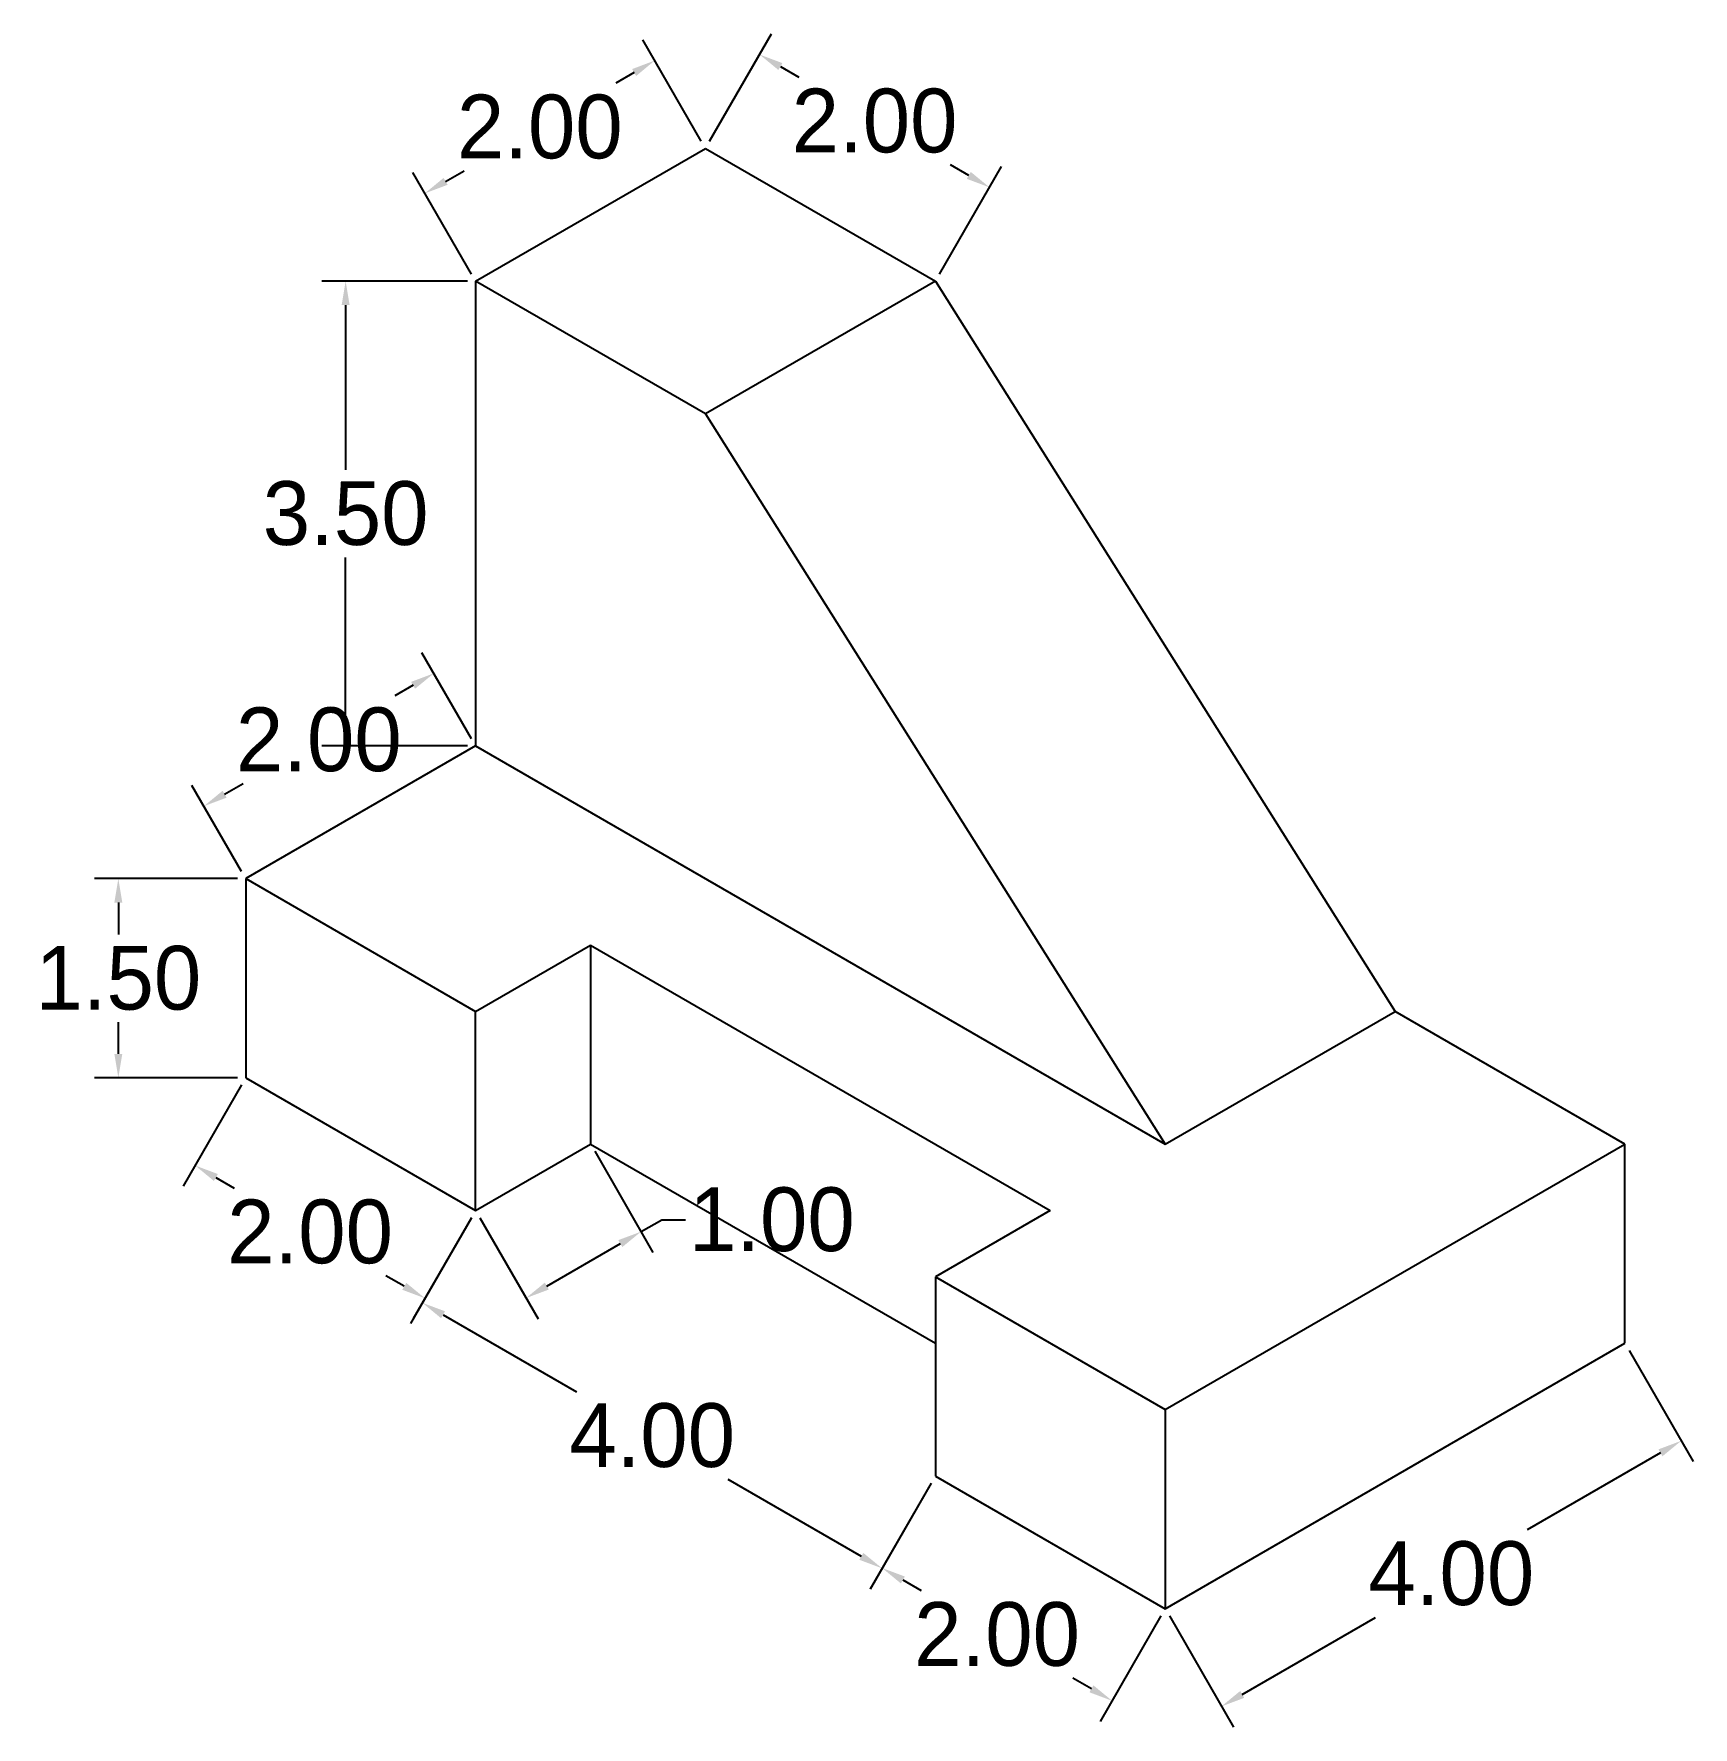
# Model space of a CAD drawing. Header units: inches. Extents: x 24.1 to 36.6, y 18.1 to 30.9.
import ezdxf

# ---------------------------------------------------------------- set-up
doc = ezdxf.new("R2010")
doc.units = ezdxf.units.IN
doc.header["$MEASUREMENT"] = 0
doc.dimstyles.get("Standard").update_dxf_attribs({"dimtxt": 0.48, "dimasz": 0.18, "dimexe": 0.18, "dimexo": 0.0625, "dimgap": 0.09, "dimtad": 0, "dimtih": 1, "dimtoh": 1, "dimzin": 0, "dimdsep": 46, "dimtxsty": 'Standard', "dimcen": 0.09, "dimadec": 0, "dimazin": 0, "dimtfac": 1, "dimtofl": 0, "dimtmove": 0, "dimatfit": 3, "dimfxl": 1, "dimtolj": 1, "dimtzin": 0, "dimarcsym": 0})

# ---------------------------------------------------------------- blocks, each defined once
blk = doc.blocks.new('*D14')
at = {"color": 0, "lineweight": -2}
for p, q in [((29.233, 30.044), (29.7, 30.853)), ((29.766, 30.607), (29.904, 30.527)), ((30.965, 29.044), (31.432, 29.853)), ((31.186, 29.787), (31.048, 29.867))]:
    blk.add_line(p, q, dxfattribs=at)
at = {"color": 0}
for points in [[(29.781, 30.633), (29.751, 30.581), (29.61, 30.697)], [(31.201, 29.813), (31.171, 29.761), (31.342, 29.697)]]:
    blk.add_solid(points, dxfattribs=at)
at = {"layer": 'Defpoints', "color": 0}
for p in [(29.202, 29.99), (31.342, 29.697), (30.934, 28.99)]:
    blk.add_point(p, dxfattribs=at)
at = {"color": 0, "insert": (30.476, 30.197), "char_height": 0.48, "attachment_point": 5}
blk.add_mtext('\\A1;2.00', dxfattribs=at)
blk = doc.blocks.new('*D15')
at = {"color": 0, "lineweight": -2}
for p, q in [((29.17, 30.044), (28.729, 30.808)), ((28.664, 30.562), (28.525, 30.482)), ((27.438, 29.044), (26.997, 29.808)), ((27.243, 29.742), (27.382, 29.822))]:
    blk.add_line(p, q, dxfattribs=at)
at = {"color": 0}
for points in [[(28.649, 30.588), (28.679, 30.536), (28.819, 30.652)], [(27.228, 29.768), (27.258, 29.716), (27.087, 29.652)]]:
    blk.add_solid(points, dxfattribs=at)
at = {"layer": 'Defpoints', "color": 0}
for p in [(28.819, 30.652), (29.202, 29.99), (27.469, 28.99)]:
    blk.add_point(p, dxfattribs=at)
at = {"color": 0, "insert": (27.953, 30.152), "char_height": 0.48, "attachment_point": 5}
blk.add_mtext('\\A1;2.00', dxfattribs=at)
blk = doc.blocks.new('*D16')
at = {"color": 0, "lineweight": -2}
for p, q in [((27.407, 28.99), (26.31, 28.99)), ((26.49, 28.81), (26.49, 27.57)), ((26.49, 25.67), (26.49, 26.91)), ((27.407, 25.49), (26.31, 25.49))]:
    blk.add_line(p, q, dxfattribs=at)
at = {"color": 0}
for points in [[(26.46, 28.81), (26.52, 28.81), (26.49, 28.99)], [(26.46, 25.67), (26.52, 25.67), (26.49, 25.49)]]:
    blk.add_solid(points, dxfattribs=at)
at = {"layer": 'Defpoints', "color": 0}
for p in [(27.469, 28.99), (26.49, 25.49), (27.469, 25.49)]:
    blk.add_point(p, dxfattribs=at)
at = {"color": 0, "insert": (26.49, 27.24), "char_height": 0.48, "attachment_point": 5}
blk.add_mtext('\\A1;3.50', dxfattribs=at)
blk = doc.blocks.new('*D17')
at = {"color": 0, "lineweight": -2}
for p, q in [((27.438, 25.544), (27.064, 26.192)), ((26.998, 25.946), (26.86, 25.866)), ((25.706, 24.544), (25.332, 25.192)), ((25.578, 25.126), (25.717, 25.206))]:
    blk.add_line(p, q, dxfattribs=at)
at = {"color": 0}
for points in [[(26.983, 25.972), (27.013, 25.92), (27.154, 26.036)], [(25.563, 25.152), (25.593, 25.1), (25.422, 25.036)]]:
    blk.add_solid(points, dxfattribs=at)
at = {"layer": 'Defpoints', "color": 0}
for p in [(27.154, 26.036), (27.469, 25.49), (25.737, 24.49)]:
    blk.add_point(p, dxfattribs=at)
at = {"color": 0, "insert": (26.288, 25.536), "char_height": 0.48, "attachment_point": 5}
blk.add_mtext('\\A1;2.00', dxfattribs=at)
blk = doc.blocks.new('*D18')
at = {"color": 0, "lineweight": -2}
for p, q in [((25.675, 24.49), (24.597, 24.49)), ((24.777, 24.31), (24.777, 24.07)), ((24.777, 23.17), (24.777, 23.41)), ((25.675, 22.99), (24.597, 22.99))]:
    blk.add_line(p, q, dxfattribs=at)
at = {"color": 0}
for points in [[(24.747, 24.31), (24.807, 24.31), (24.777, 24.49)], [(24.747, 23.17), (24.807, 23.17), (24.777, 22.99)]]:
    blk.add_solid(points, dxfattribs=at)
at = {"layer": 'Defpoints', "color": 0}
for p in [(25.737, 24.49), (24.777, 22.99), (25.737, 22.99)]:
    blk.add_point(p, dxfattribs=at)
at = {"color": 0, "insert": (24.777, 23.74), "char_height": 0.48, "attachment_point": 5}
blk.add_mtext('\\A1;1.50', dxfattribs=at)
blk = doc.blocks.new('*D19')
at = {"color": 0, "lineweight": -2}
for p, q in [((25.706, 22.936), (25.266, 22.173)), ((25.512, 22.239), (25.65, 22.159)), ((27.438, 21.936), (26.998, 21.173)), ((26.932, 21.419), (26.794, 21.499))]:
    blk.add_line(p, q, dxfattribs=at)
at = {"color": 0}
for points in [[(25.527, 22.265), (25.497, 22.213), (25.356, 22.329)], [(26.947, 21.445), (26.917, 21.393), (27.088, 21.329)]]:
    blk.add_solid(points, dxfattribs=at)
at = {"layer": 'Defpoints', "color": 0}
for p in [(25.737, 22.99), (27.469, 21.99), (27.088, 21.329)]:
    blk.add_point(p, dxfattribs=at)
at = {"color": 0, "insert": (26.222, 21.829), "char_height": 0.48, "attachment_point": 5}
blk.add_mtext('\\A1;2.00', dxfattribs=at)
blk = doc.blocks.new('*D20')
at = {"color": 0, "lineweight": -2}
for p, q in [((28.367, 22.436), (28.806, 21.675)), ((27.501, 21.936), (27.94, 21.175)), ((28.716, 21.831), (28.872, 21.921)), ((28.872, 21.921), (29.052, 21.921)), ((28.006, 21.421), (28.56, 21.741))]:
    blk.add_line(p, q, dxfattribs=at)
at = {"color": 0}
for points in [[(28.545, 21.767), (28.575, 21.715), (28.716, 21.831)], [(27.991, 21.447), (28.021, 21.395), (27.85, 21.331)]]:
    blk.add_solid(points, dxfattribs=at)
at = {"layer": 'Defpoints', "color": 0}
for p in [(28.336, 22.49), (27.469, 21.99), (28.716, 21.831)]:
    blk.add_point(p, dxfattribs=at)
at = {"color": 0, "insert": (29.702, 21.921), "char_height": 0.48, "attachment_point": 5}
blk.add_mtext('\\A1;1.00', dxfattribs=at)
blk = doc.blocks.new('*D21')
at = {"color": 0, "lineweight": -2}
for p, q in [((27.438, 21.936), (26.978, 21.139)), ((27.224, 21.205), (28.229, 20.625)), ((30.376, 19.385), (29.372, 19.965)), ((30.902, 19.936), (30.442, 19.139))]:
    blk.add_line(p, q, dxfattribs=at)
at = {"color": 0}
for points in [[(27.239, 21.231), (27.209, 21.179), (27.068, 21.295)], [(30.391, 19.411), (30.361, 19.359), (30.532, 19.295)]]:
    blk.add_solid(points, dxfattribs=at)
at = {"layer": 'Defpoints', "color": 0}
for p in [(27.469, 21.99), (30.934, 19.99), (30.532, 19.295)]:
    blk.add_point(p, dxfattribs=at)
at = {"color": 0, "insert": (28.8, 20.295), "char_height": 0.48, "attachment_point": 5}
blk.add_mtext('\\A1;4.00', dxfattribs=at)
blk = doc.blocks.new('*D22')
at = {"color": 0, "lineweight": -2}
for p, q in [((30.902, 19.936), (30.443, 19.141)), ((30.689, 19.207), (30.828, 19.127)), ((32.634, 18.936), (32.176, 18.141)), ((32.11, 18.387), (31.971, 18.467))]:
    blk.add_line(p, q, dxfattribs=at)
at = {"color": 0}
for points in [[(30.704, 19.233), (30.674, 19.181), (30.533, 19.297)], [(32.125, 18.413), (32.095, 18.361), (32.266, 18.297)]]:
    blk.add_solid(points, dxfattribs=at)
at = {"layer": 'Defpoints', "color": 0}
for p in [(30.934, 19.99), (30.533, 19.297), (32.666, 18.99)]:
    blk.add_point(p, dxfattribs=at)
at = {"color": 0, "insert": (31.399, 18.797), "char_height": 0.48, "attachment_point": 5}
blk.add_mtext('\\A1;2.00', dxfattribs=at)
blk = doc.blocks.new('*D23')
at = {"color": 0, "lineweight": -2}
for p, q in [((36.161, 20.936), (36.644, 20.099)), ((36.398, 20.165), (35.394, 19.585)), ((32.697, 18.936), (33.18, 18.099)), ((33.246, 18.345), (34.251, 18.925))]:
    blk.add_line(p, q, dxfattribs=at)
at = {"color": 0}
for points in [[(36.383, 20.191), (36.413, 20.139), (36.554, 20.255)], [(33.231, 18.371), (33.261, 18.319), (33.09, 18.255)]]:
    blk.add_solid(points, dxfattribs=at)
at = {"layer": 'Defpoints', "color": 0}
for p in [(36.13, 20.99), (36.554, 20.255), (32.666, 18.99)]:
    blk.add_point(p, dxfattribs=at)
at = {"color": 0, "insert": (34.822, 19.255), "char_height": 0.48, "attachment_point": 5}
blk.add_mtext('\\A1;4.00', dxfattribs=at)

msp = doc.modelspace()

# ---------------------------------------------------------------- linework, layer by layer
for p, q in [((27.469, 28.99), (29.202, 29.99)), ((29.202, 29.99), (30.934, 28.99)), ((27.469, 28.99), (27.469, 25.49)), ((29.202, 27.99), (27.469, 28.99)), ((30.934, 28.99), (29.202, 27.99)), ((30.934, 28.99), (34.398, 23.49)), ((29.202, 27.99), (32.666, 22.49)), ((27.469, 25.49), (25.737, 24.49)), ((27.469, 25.49), (32.666, 22.49)), ((25.737, 24.49), (27.469, 23.49)), ((25.737, 24.49), (25.737, 22.99)), ((27.469, 23.49), (28.336, 23.99)), ((28.336, 23.99), (31.8, 21.99)), ((28.336, 23.99), (28.336, 22.49)), ((27.469, 21.99), (27.469, 23.49)), ((32.666, 22.49), (34.398, 23.49)), ((36.13, 22.49), (34.398, 23.49)), ((25.737, 22.99), (27.469, 21.99)), ((27.469, 21.99), (28.336, 22.49)), ((28.336, 22.49), (30.934, 20.99)), ((32.666, 20.49), (36.13, 22.49)), ((36.13, 20.99), (36.13, 22.49)), ((31.8, 21.99), (30.934, 21.49)), ((30.934, 21.49), (32.666, 20.49)), ((30.934, 21.49), (30.934, 19.99)), ((32.666, 18.99), (36.13, 20.99)), ((32.666, 20.49), (32.666, 18.99)), ((30.934, 19.99), (32.666, 18.99))]:
    msp.add_line(p, q)

# ---------------------------------------------------------------- dimensions: what is measured, and where the dimension line sits
for p1, p2, distance, picture, middle in [((27.469, 28.99), (29.202, 29.99), 0.764, '*D15', (27.953, 30.152)), ((29.202, 29.99), (30.934, 28.99), 0.817, '*D14', (30.476, 30.197)), ((25.737, 24.49), (27.469, 25.49), 0.631, '*D17', (26.288, 25.536)), ((25.737, 22.99), (27.469, 21.99), -0.763, '*D19', (26.222, 21.829)), ((27.469, 21.99), (28.336, 22.49), -0.761, '*D20', (29.702, 21.921)), ((27.469, 21.99), (30.934, 19.99), -0.802, '*D21', (28.8, 20.295)), ((32.666, 18.99), (36.13, 20.99), -0.849, '*D23', (34.822, 19.255)), ((32.666, 18.99), (30.934, 19.99), 0.8, '*D22', (31.399, 18.797))]:
    dim = msp.add_aligned_dim(p1=p1, p2=p2, distance=distance, dimstyle='Standard')
    dim.commit()
    dim.dimension.update_dxf_attribs({"geometry": picture, "text_midpoint": middle})
for base, p1, p2, picture, middle in [((26.49, 25.49), (27.469, 28.99), (27.469, 25.49), '*D16', (26.49, 27.24)), ((24.777, 22.99), (25.737, 24.49), (25.737, 22.99), '*D18', (24.777, 23.74))]:
    dim = msp.add_linear_dim(base=base, p1=p1, p2=p2, angle=90, dimstyle='Standard')
    dim.commit()
    dim.dimension.update_dxf_attribs({"geometry": picture, "text_midpoint": middle})

doc.saveas('drawing.dxf')
